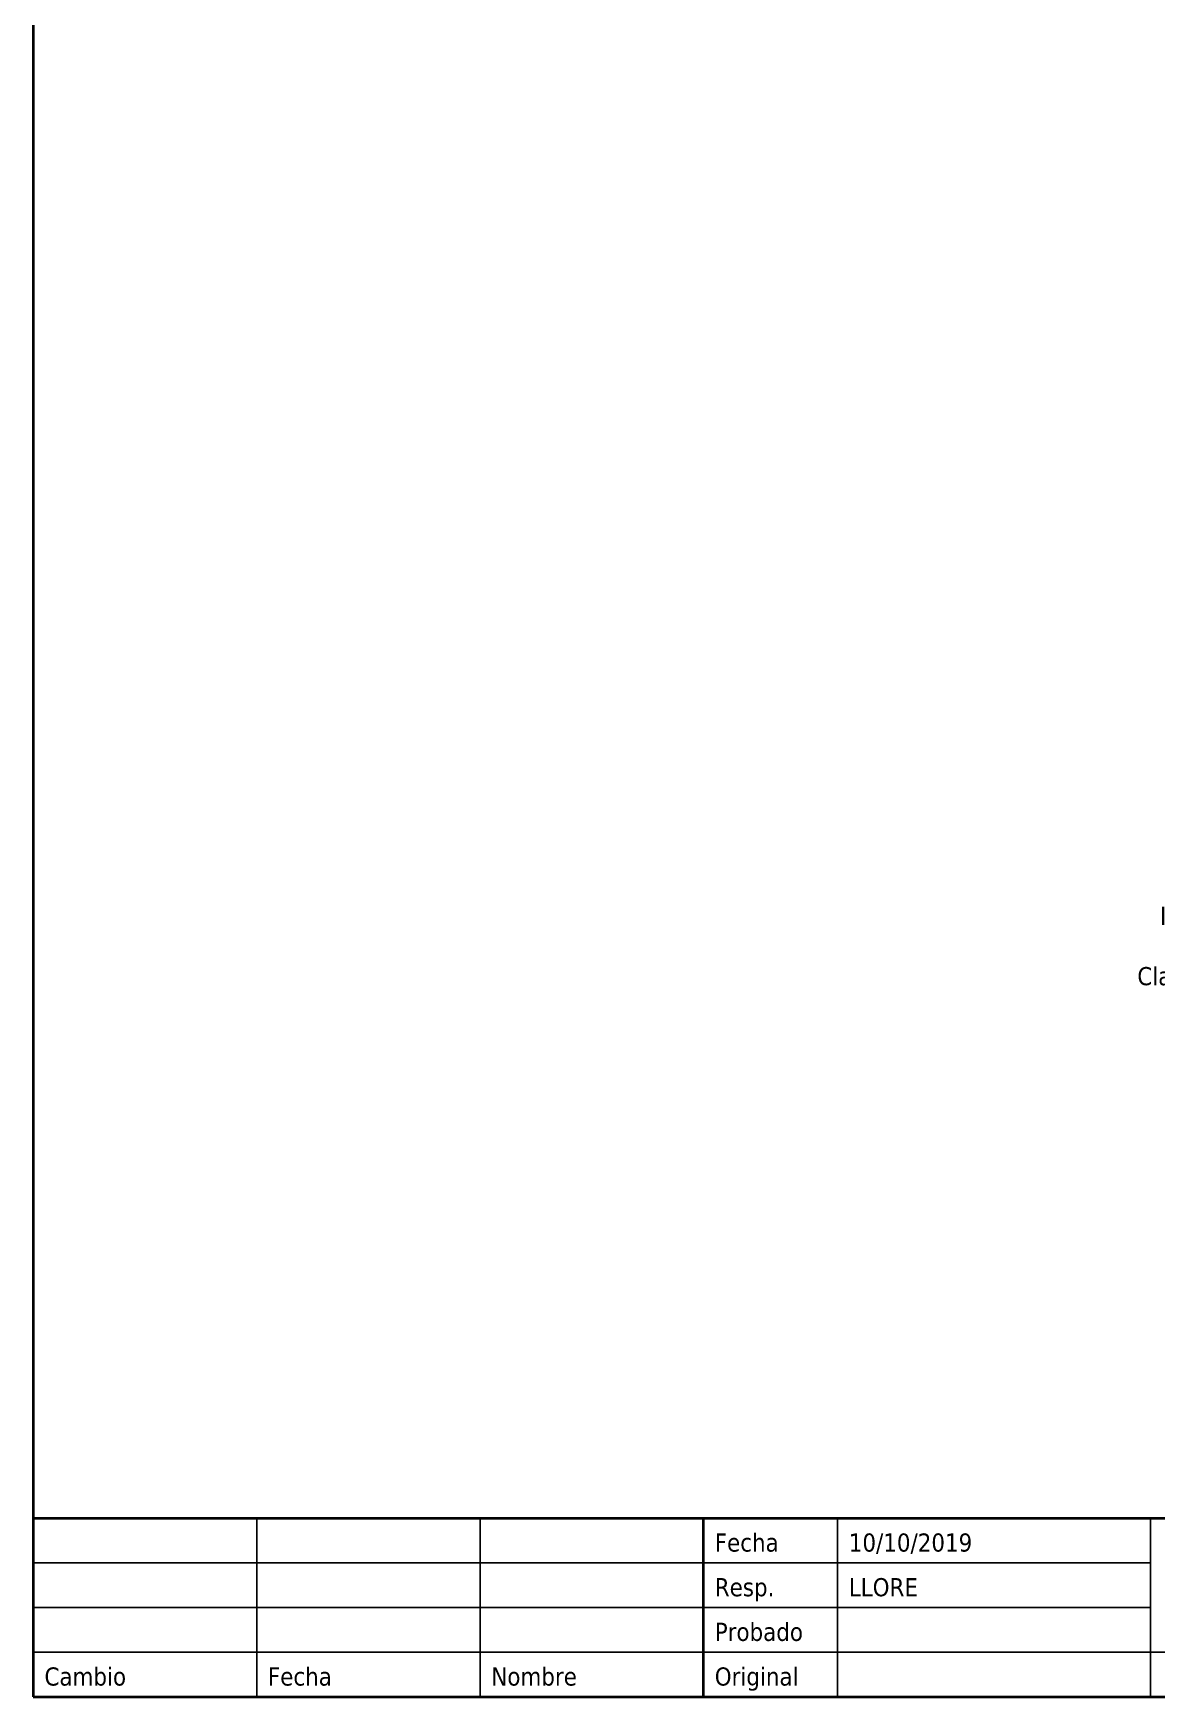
# Model space of a CAD drawing. Header units: millimetres. Extents: x 2792 to 4993, y 1483 to 2534.
# Drawn here: x 2850.3 to 2950.8, y 1823.2 to 1972.2 of the extents above; entities that cross this region are included whole.
import ezdxf
from ezdxf.enums import TextEntityAlignment as Align

# ---------------------------------------------------------------- set-up
doc = ezdxf.new("R2010")
doc.units = ezdxf.units.MM
for name, color, linetype, lineweight in [('EPLAN201', 7, 'Continuous', 35), ('EPLAN300', 5, 'Continuous', 25), ('EPLAN420', 7, 'Continuous', 35), ('EPLAN452', 7, 'Continuous', 35), ('EPLAN500', 7, 'Continuous', 35), ('EPLAN501', 7, 'Continuous', 35), ('EPLAN502', 7, 'Continuous', 35)]:
    doc.layers.add(name, color=color, linetype=linetype, lineweight=lineweight)
doc.layers.get('0').off()
doc.styles.get("Standard").update_dxf_attribs({"font": 'arial.ttf'})
doc.styles.add('Tahoma', font='tahoma.ttf')

# ---------------------------------------------------------------- blocks, each defined once
blk = doc.blocks.new('EPLFRAME')
at = {"layer": 'EPLAN201', "color": 0, "linetype": 'Continuous', "lineweight": 35, "ltscale": 4}
for p, q in [((0, 16), (420, 16)), ((60, 0), (60, 16))]:
    blk.add_line(p, q, dxfattribs=at)
at = {"layer": 'EPLAN201', "color": 0, "linetype": 'Continuous', "lineweight": 25, "ltscale": 4}
for p, q in [((20, 0), (20, 16)), ((40, 0), (40, 16)), ((72, 0), (72, 16)), ((100, 0), (100, 16)), ((0, 12), (100, 12)), ((0, 8), (100, 8)), ((0, 4), (184, 4))]:
    blk.add_line(p, q, dxfattribs=at)
at = {"layer": 'EPLAN201', "color": 0, "linetype": 'Continuous', "lineweight": 35, "ltscale": 4}
blk.add_lwpolyline([(0, 0), (420, 0), (420, 297), (0, 297)], close=True, dxfattribs=at)
at = {"color": 0}
for tag, p in [('53_19005_1', (21, 293)), ('53_19005', (63, 293)), ('53_19005_8', (105, 293)), ('53_19005_6', (147, 293)), ('53_19005_7', (189, 293)), ('53_19005_9', (231, 293)), ('53_19005_3', (273, 293)), ('53_19005_2', (315, 293)), ('53_19005_4', (357, 293)), ('53_19005_5', (399, 293))]:
    blk.add_attdef(tag, text='', height=1.3545, dxfattribs=at).set_placement(p, align=Align.BOTTOM_CENTER)
for tag, p, height in [('4_11041', (1, 19.2575), 2.2575), ('14_10014', (101, 14.2575), 2.2575), ('14_10015', (185, 14.2575), 2.2575), ('4_11011', (231, 14.2575), 2.2575), ('4_11030', (301, 14.2575), 2.2575), ('4_11071[1]', (1, 14.6254), 1.6254), ('4_11074[1]', (21, 14.6254), 1.6254), ('4_11070[1]', (41, 14.6254), 1.6254), ('4_11024', (73, 14.6254), 1.6254), ('4_11036', (374, 14.6254), 1.6254), ('4_11071[2]', (1, 10.6254), 1.6254), ('4_11074[2]', (21, 10.6254), 1.6254), ('4_11070[2]', (41, 10.6254), 1.6254), ('4_11022', (73, 10.6254), 1.6254), ('4_1540', (374, 10.6254), 1.6254), ('14_10011', (101, 7.2575), 2.2575), ('4_11071[3]', (1, 6.6254), 1.6254), ('4_11074[3]', (21, 6.6254), 1.6254), ('4_11070[3]', (41, 6.6254), 1.6254), ('4_11080', (73, 6.6254), 1.6254), ('4_11059', (301, 6.6254), 1.6254), ('14_10013', (332, 6.6254), 1.6254), ('14_10151', (73, 2.6254), 1.6254), ('14_10300', (414.999999999999, 2.625399999999991), 1.6254)]:
    blk.add_attdef(tag, p, '', height=height, dxfattribs=at)
for tag, height, p in [('4_11040', 2.2575, (419, 19.2575)), ('4_11000', 1.6254, (419, 6.6254)), ('4_11085', 1.6254, (141, 2.6254)), ('4_11086', 1.6254, (183, 2.6254)), ('4_25020', 1.6254, (412.999999999999, 2.6254))]:
    blk.add_attdef(tag, text='', height=height, dxfattribs=at).set_placement(p, align=Align.RIGHT)
at = {"layer": 'EPLAN201', "color": 0, "style": 'Tahoma'}
for s, p in [('Fecha', (61, 13)), ('Resp.', (61, 9)), ('Probado', (61, 5)), ('Cambio', (1, 1)), ('Fecha', (21, 1)), ('Nombre', (41, 1)), ('Original', (61, 1))]:
    blk.add_text(s, height=1.6254, dxfattribs=at).set_placement(p)
blk = doc.blocks.new('EPLSYM_LibraryIEC_symbol_Symbol1537_Variant0_Placement1')
at = {"layer": 'EPLAN300', "color": 5, "linetype": 'Continuous', "lineweight": 25, "ltscale": 4}
for p, q in [((0, 2.5), (0, 6)), ((-0.75, 1.75), (0.75, 3.25)), ((-0.75, 3.25), (0.75, 1.75)), ((-8, 2), (-8, -2)), ((-2.5, 2.5), (0, -2)), ((-10.5, 0), (-4, 0)), ((-2, 0), (-1, 0)), ((-8, -3), (-8, -4)), ((-8, -4), (-7, -4)), ((-8, -4), (-8, -4.5)), ((-6, -4), (-4, -4)), ((-8, -5.5), (-8, -6.5)), ((-8, -7.5), (-8, -8)), ((-7, -8), (-8, -8)), ((-6, -8), (-4, -8)), ((0, -14), (0, -10))]:
    blk.add_line(p, q, dxfattribs=at)
for points in [[(-9.5, -1.5), (-6.5, -1.5), (-6.5, 1.5), (-9.5, 1.5)], [(-4, -6), (4, -6), (4, -2), (-4, -2)], [(-4, -10), (4, -10), (4, -6), (-4, -6)]]:
    blk.add_lwpolyline(points, close=True, dxfattribs=at)
blk.add_lwpolyline([(0, -2), (0, -3), (2, -3), (2, -5), (0, -5), (0, -6)], dxfattribs=at)
at = {"color": 5}
blk.add_attdef('17_20029[1]', text='', height=1.1739, dxfattribs=at).set_placement((0.5, 6.7), align=Align.BOTTOM_LEFT)
at = {"color": 0}
blk.add_attdef('17_20028[1]', text='', height=1.6254, dxfattribs=at).set_placement((0.5, 4), align=Align.BOTTOM_LEFT)
at = {"color": 5}
blk.add_attdef('17_20010', text='', height=2.2575, dxfattribs=at).set_placement((-6, -9.4), align=Align.MIDDLE_RIGHT)
at = {"color": 0}
blk.add_attdef('17_20028[2]', text='', height=1.6254, dxfattribs=at).set_placement((0.5, -9.6), align=Align.TOP_LEFT)
at = {"color": 73}
blk.add_attdef('17_20300', text='', height=1.6254, dxfattribs=at).set_placement((-6, -12.4315), align=Align.MIDDLE_RIGHT)
at = {"color": 5}
blk.add_attdef('17_20029[2]', text='', height=1.1739, dxfattribs=at).set_placement((0.5, -11.76), align=Align.TOP_LEFT)
at = {"color": 0}
for tag, p in [('17_20027', (-6, -14.9695)), ('17_20901[1]', (-6, -17.5075)), ('17_20011', (-6, -20.0455)), ('17_20025', (-6, -22.5835)), ('17_20024', (-6, -25.12150000000001))]:
    blk.add_attdef(tag, text='', height=1.6254, dxfattribs=at).set_placement(p, align=Align.MIDDLE_RIGHT)
at = {"color": 3}
blk.add_attdef('17_20201[1]', text='', height=1.6254, dxfattribs=at).set_placement((-6, -27.65950000000001), align=Align.MIDDLE_RIGHT)
at = {"layer": 'EPLAN300', "color": 5, "style": 'Tahoma'}
blk.add_text('I>', height=1.6254, dxfattribs=at).set_placement((0, -8.18), align=Align.MIDDLE_CENTER)

msp = doc.modelspace()

# ---------------------------------------------------------------- block references
ref = msp.add_blockref('EPLFRAME', (2850.270101935481, 1823.225681361178))
ref.add_attrib('4_11022', 'LLORE', (2923.270101935481, 1832.225681361178), dxfattribs={"layer": 'EPLAN452', "color": 0, "height": 1.6254, "style": 'Tahoma'})
ref.add_attrib('4_11024', '10/10/2019', (2923.270101935481, 1836.225681361178), dxfattribs={"layer": 'EPLAN452', "color": 0, "height": 1.6254, "style": 'Tahoma'})
ref = msp.add_blockref('EPLSYM_LibraryIEC_symbol_Symbol1537_Variant0_Placement1', (2963.270101935481, 1903.225681361178))
ref.add_attrib('17_20028[1]', '1', dxfattribs={"layer": 'EPLAN420', "color": 0, "height": 1.6254, "style": 'Tahoma'}).set_placement((2963.770101935481, 1907.225681361178), align=Align.BOTTOM_LEFT)
ref.add_attrib('17_20028[2]', '2', dxfattribs={"layer": 'EPLAN420', "color": 0, "height": 1.6254, "style": 'Tahoma'}).set_placement((2963.770101935481, 1890.467161361178), align=Align.TOP_LEFT)
ref.add_attrib('17_20027', 'In 10A', dxfattribs={"layer": 'EPLAN500', "color": 0, "height": 1.6254, "style": 'Tahoma'}).set_placement((2957.270101935481, 1893.171501361178), align=Align.MIDDLE_RIGHT)
ref.add_attrib('17_20011', '2 pols', dxfattribs={"layer": 'EPLAN501', "color": 0, "height": 1.6254, "style": 'Tahoma'}).set_placement((2957.270101935481, 1890.471501361179), align=Align.MIDDLE_RIGHT)
ref.add_attrib('17_20025', 'Classe C', dxfattribs={"layer": 'EPLAN502', "color": 0, "height": 1.6254, "style": 'Tahoma'}).set_placement((2957.270101935481, 1887.771501361178), align=Align.MIDDLE_RIGHT)

doc.saveas('drawing.dxf')
